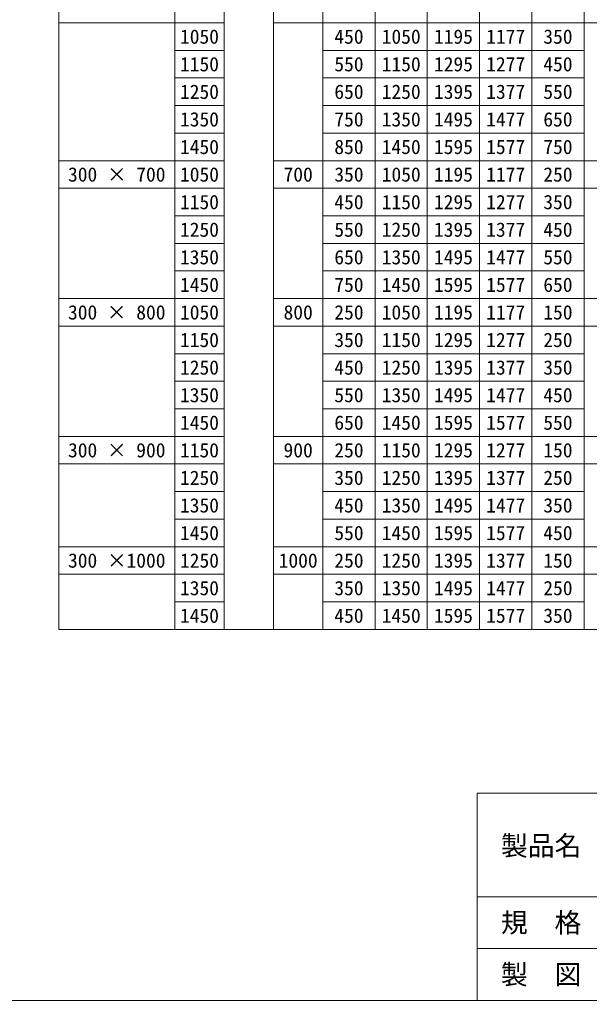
# Model space of a CAD drawing. Units: millimetres, scale not verified. Extents: x -44570 to -19804, y 69050 to 91573.
# Drawn here: x -38211 to -36248, y 75898 to 79277 of the extents above; entities that cross this region are included whole.
import ezdxf
from ezdxf.enums import TextEntityAlignment as Align

# ---------------------------------------------------------------- set-up
doc = ezdxf.new("R2010")
doc.units = ezdxf.units.MM
doc.header["$LTSCALE"] = 30
for name, color, linetype, lineweight in [('DEFPOINTS_3', 8, 'Continuous', 0), ('寸法線', 7, 'Continuous', 9), ('枠', 5, 'Continuous', 5)]:
    doc.layers.add(name, color=color, linetype=linetype, lineweight=lineweight)
doc.styles.add('ＭＳ ゴシック', font='')
doc.styles.get('ＭＳ ゴシック').set_extended_font_data('MS Gothic')

msp = doc.modelspace()

# ---------------------------------------------------------------- linework, layer by layer
at = {"layer": 'DEFPOINTS_3'}
for p, q in [((-38076.12, 79266.23), (-37676.12, 79266.23)), ((-37336.12, 79266.23), (-37166.12, 79266.23)), ((-36266.12, 79266.23), (-34196.12, 79266.23)), ((-38076.12, 78696.23), (-37676.12, 78696.23)), ((-37336.12, 78696.23), (-37166.12, 78696.23)), ((-36266.12, 78696.23), (-34196.12, 78696.23)), ((-38076.12, 78221.23), (-37676.12, 78221.23)), ((-37336.12, 78221.23), (-37166.12, 78221.23)), ((-36266.12, 78221.23), (-34196.12, 78221.23)), ((-38076.12, 77746.23), (-37676.12, 77746.23)), ((-37336.12, 77746.23), (-37166.12, 77746.23)), ((-36266.12, 77746.23), (-34196.12, 77746.23)), ((-38076.12, 77366.23), (-37676.12, 77366.23)), ((-37336.12, 77366.23), (-37166.12, 77366.23)), ((-36266.12, 77366.23), (-34196.12, 77366.23))]:
    msp.add_line(p, q, dxfattribs=at)
at = {"layer": '寸法線', "lineweight": 13}
for p, q in [((-36626.12, 81641.23), (-36626.12, 77176.23)), ((-36446.12, 81641.23), (-36446.12, 77176.23)), ((-36266.12, 81641.23), (-36266.12, 77176.23)), ((-37506.12, 81546.23), (-37506.12, 77176.23)), ((-37336.12, 81546.23), (-37336.12, 77176.23)), ((-36986.12, 80786.23), (-36986.12, 77176.23)), ((-36806.12, 80786.23), (-36806.12, 77176.23)), ((-38076.12, 79361.23), (-38076.12, 79266.23)), ((-37676.12, 79361.23), (-37676.12, 79266.23)), ((-37166.12, 79361.23), (-37166.12, 79171.23)), ((-38076.12, 79266.23), (-38076.12, 78791.23)), ((-37676.12, 79266.23), (-37506.12, 79266.23)), ((-37676.12, 79266.23), (-37676.12, 78791.23)), ((-37166.12, 79266.23), (-36986.12, 79266.23)), ((-36986.12, 79266.23), (-36806.12, 79266.23)), ((-36806.12, 79266.23), (-36266.12, 79266.23)), ((-37676.12, 79171.23), (-37506.12, 79171.23)), ((-37166.12, 79171.23), (-36986.12, 79171.23)), ((-37166.12, 79171.23), (-37166.12, 78791.23)), ((-36986.12, 79171.23), (-36806.12, 79171.23)), ((-36806.12, 79171.23), (-36446.12, 79171.23)), ((-36446.12, 79171.23), (-36266.12, 79171.23)), ((-37676.12, 79076.23), (-37506.12, 79076.23)), ((-37166.12, 79076.23), (-36986.12, 79076.23)), ((-36986.12, 79076.23), (-36806.12, 79076.23)), ((-36806.12, 79076.23), (-36446.12, 79076.23)), ((-36446.12, 79076.23), (-36266.12, 79076.23)), ((-37676.12, 78981.23), (-37506.12, 78981.23)), ((-37166.12, 78981.23), (-36986.12, 78981.23)), ((-36986.12, 78981.23), (-36806.12, 78981.23)), ((-36806.12, 78981.23), (-36446.12, 78981.23)), ((-36446.12, 78981.23), (-36266.12, 78981.23)), ((-37676.12, 78886.23), (-37506.12, 78886.23)), ((-37166.12, 78886.23), (-36986.12, 78886.23)), ((-36986.12, 78886.23), (-36806.12, 78886.23)), ((-36806.12, 78886.23), (-36446.12, 78886.23)), ((-36446.12, 78886.23), (-36266.12, 78886.23)), ((-38076.12, 78791.23), (-37676.12, 78791.23)), ((-38076.12, 78791.23), (-38076.12, 78696.23)), ((-37676.12, 78791.23), (-37506.12, 78791.23)), ((-37676.12, 78791.23), (-37676.12, 78696.23)), ((-37336.12, 78791.23), (-36986.12, 78791.23)), ((-37166.12, 78791.23), (-37166.12, 78601.23)), ((-36986.12, 78791.23), (-36806.12, 78791.23)), ((-36806.12, 78791.23), (-34196.12, 78791.23)), ((-38076.12, 78696.23), (-38076.12, 78316.23)), ((-37676.12, 78696.23), (-37506.12, 78696.23)), ((-37676.12, 78696.23), (-37676.12, 78316.23)), ((-37166.12, 78696.23), (-36986.12, 78696.23)), ((-36986.12, 78696.23), (-36806.12, 78696.23)), ((-36806.12, 78696.23), (-36446.12, 78696.23)), ((-36446.12, 78696.23), (-36266.12, 78696.23)), ((-37676.12, 78601.23), (-37506.12, 78601.23)), ((-37166.12, 78601.23), (-36986.12, 78601.23)), ((-37166.12, 78601.23), (-37166.12, 78316.23)), ((-36986.12, 78601.23), (-36806.12, 78601.23)), ((-36806.12, 78601.23), (-36446.12, 78601.23)), ((-36446.12, 78601.23), (-36266.12, 78601.23)), ((-37676.12, 78506.23), (-37506.12, 78506.23)), ((-37166.12, 78506.23), (-36986.12, 78506.23)), ((-36986.12, 78506.23), (-36806.12, 78506.23)), ((-36806.12, 78506.23), (-36446.12, 78506.23)), ((-36446.12, 78506.23), (-36266.12, 78506.23)), ((-37676.12, 78411.23), (-37506.12, 78411.23)), ((-37166.12, 78411.23), (-36986.12, 78411.23)), ((-36986.12, 78411.23), (-36806.12, 78411.23)), ((-36806.12, 78411.23), (-36446.12, 78411.23)), ((-36446.12, 78411.23), (-36266.12, 78411.23)), ((-38076.12, 78316.23), (-37676.12, 78316.23)), ((-38076.12, 78316.23), (-38076.12, 78221.23)), ((-37676.12, 78316.23), (-37506.12, 78316.23)), ((-37676.12, 78316.23), (-37676.12, 78221.23)), ((-37336.12, 78316.23), (-36986.12, 78316.23)), ((-37166.12, 78316.23), (-37166.12, 78126.23)), ((-36986.12, 78316.23), (-36806.12, 78316.23)), ((-36806.12, 78316.23), (-36446.12, 78316.23)), ((-36446.12, 78316.23), (-36266.12, 78316.23)), ((-36266.12, 78316.23), (-34196.12, 78316.23)), ((-38076.12, 78221.23), (-38076.12, 77841.23)), ((-37676.12, 78221.23), (-37506.12, 78221.23)), ((-37676.12, 78221.23), (-37676.12, 77841.23)), ((-37166.12, 78221.23), (-36986.12, 78221.23)), ((-36986.12, 78221.23), (-36806.12, 78221.23)), ((-36806.12, 78221.23), (-36446.12, 78221.23)), ((-36446.12, 78221.23), (-36266.12, 78221.23)), ((-37676.12, 78126.23), (-37506.12, 78126.23)), ((-37166.12, 78126.23), (-36986.12, 78126.23)), ((-37166.12, 78126.23), (-37166.12, 77841.23)), ((-36986.12, 78126.23), (-36806.12, 78126.23)), ((-36806.12, 78126.23), (-36446.12, 78126.23)), ((-36446.12, 78126.23), (-36266.12, 78126.23)), ((-37676.12, 78031.23), (-37506.12, 78031.23)), ((-37166.12, 78031.23), (-36986.12, 78031.23)), ((-36986.12, 78031.23), (-36806.12, 78031.23)), ((-36806.12, 78031.23), (-36446.12, 78031.23)), ((-36446.12, 78031.23), (-36266.12, 78031.23)), ((-37676.12, 77936.23), (-37506.12, 77936.23)), ((-37166.12, 77936.23), (-36986.12, 77936.23)), ((-36986.12, 77936.23), (-36806.12, 77936.23)), ((-36806.12, 77936.23), (-36446.12, 77936.23)), ((-36446.12, 77936.23), (-36266.12, 77936.23)), ((-38076.12, 77841.23), (-37676.12, 77841.23)), ((-38076.12, 77841.23), (-38076.12, 77746.23)), ((-37676.12, 77841.23), (-37506.12, 77841.23)), ((-37676.12, 77841.23), (-37676.12, 77746.23)), ((-37336.12, 77841.23), (-36986.12, 77841.23)), ((-37166.12, 77841.23), (-37166.12, 77651.23)), ((-36986.12, 77841.23), (-36806.12, 77841.23)), ((-36806.12, 77841.23), (-36446.12, 77841.23)), ((-36446.12, 77841.23), (-36266.12, 77841.23)), ((-36266.12, 77841.23), (-34196.12, 77841.23)), ((-38076.12, 77746.23), (-38076.12, 77461.23)), ((-37676.12, 77746.23), (-37506.12, 77746.23)), ((-37676.12, 77746.23), (-37676.12, 77461.23)), ((-37166.12, 77746.23), (-36986.12, 77746.23)), ((-36986.12, 77746.23), (-36806.12, 77746.23)), ((-36806.12, 77746.23), (-36446.12, 77746.23)), ((-36446.12, 77746.23), (-36266.12, 77746.23)), ((-37676.12, 77651.23), (-37506.12, 77651.23)), ((-37166.12, 77651.23), (-36986.12, 77651.23)), ((-37166.12, 77651.23), (-37166.12, 77461.23)), ((-36986.12, 77651.23), (-36806.12, 77651.23)), ((-36806.12, 77651.23), (-36446.12, 77651.23)), ((-36446.12, 77651.23), (-36266.12, 77651.23)), ((-37676.12, 77556.23), (-37506.12, 77556.23)), ((-37166.12, 77556.23), (-36986.12, 77556.23)), ((-36986.12, 77556.23), (-36806.12, 77556.23)), ((-36806.12, 77556.23), (-36446.12, 77556.23)), ((-36446.12, 77556.23), (-36266.12, 77556.23)), ((-38076.12, 77461.23), (-37676.12, 77461.23)), ((-38076.12, 77461.23), (-38076.12, 77366.23)), ((-37676.12, 77461.23), (-37506.12, 77461.23)), ((-37676.12, 77461.23), (-37676.12, 77366.23)), ((-37336.12, 77461.23), (-36986.12, 77461.23)), ((-37166.12, 77461.23), (-37166.12, 77271.23)), ((-36986.12, 77461.23), (-36806.12, 77461.23)), ((-36806.12, 77461.23), (-36446.12, 77461.23)), ((-36446.12, 77461.23), (-36266.12, 77461.23)), ((-36266.12, 77461.23), (-34196.12, 77461.23)), ((-38076.12, 77366.23), (-38076.12, 77176.23)), ((-37676.12, 77366.23), (-37506.12, 77366.23)), ((-37676.12, 77366.23), (-37676.12, 77176.23)), ((-37166.12, 77366.23), (-36986.12, 77366.23)), ((-36986.12, 77366.23), (-36806.12, 77366.23)), ((-36806.12, 77366.23), (-36446.12, 77366.23)), ((-36446.12, 77366.23), (-36266.12, 77366.23)), ((-37676.12, 77271.23), (-37506.12, 77271.23)), ((-37166.12, 77271.23), (-36986.12, 77271.23)), ((-37166.12, 77271.23), (-37166.12, 77176.23)), ((-36986.12, 77271.23), (-36806.12, 77271.23)), ((-36806.12, 77271.23), (-36446.12, 77271.23)), ((-36446.12, 77271.23), (-36266.12, 77271.23)), ((-38076.12, 77176.23), (-37166.12, 77176.23)), ((-37166.12, 77176.23), (-36986.12, 77176.23)), ((-36986.12, 77176.23), (-36806.12, 77176.23)), ((-36806.12, 77176.23), (-36446.12, 77176.23)), ((-36446.12, 77176.23), (-34196.12, 77176.23))]:
    msp.add_line(p, q, dxfattribs=at)
at = {"layer": '枠', "lineweight": 20}
for p, q in [((-33378.22, 76612.51), (-36634.12, 76612.51)), ((-36634.12, 75898.23), (-36634.12, 76612.51)), ((-33378.22, 76255.37), (-36634.12, 76255.37)), ((-34449.65, 76255.37), (-36634.12, 76255.37)), ((-34449.65, 76076.8), (-36634.12, 76076.8)), ((-43378.22, 75898.23), (-33378.22, 75898.23))]:
    msp.add_line(p, q, dxfattribs=at)

# ---------------------------------------------------------------- texts
at = {"layer": '寸法線', "style": 'ＭＳ ゴシック'}
for s, p in [('1050', (-37591.12, 79218.73)), ('450', (-37076.12, 79218.73)), ('1050', (-36896.12, 79218.73)), ('1195', (-36716.12, 79218.73)), ('1177', (-36536.12, 79218.73)), ('350', (-36356.12, 79218.73)), ('1150', (-37591.12, 79123.73)), ('550', (-37076.12, 79123.73)), ('1150', (-36896.12, 79123.73)), ('1295', (-36716.12, 79123.73)), ('1277', (-36536.12, 79123.73)), ('450', (-36356.12, 79123.73)), ('1250', (-37591.12, 79028.73)), ('650', (-37076.12, 79028.73)), ('1250', (-36896.12, 79028.73)), ('1395', (-36716.12, 79028.73)), ('1377', (-36536.12, 79028.73)), ('550', (-36356.12, 79028.73)), ('1350', (-37591.12, 78933.73)), ('750', (-37076.12, 78933.73)), ('1350', (-36896.12, 78933.73)), ('1495', (-36716.12, 78933.73)), ('1477', (-36536.12, 78933.73)), ('650', (-36356.12, 78933.73)), ('1450', (-37591.12, 78838.73)), ('850', (-37076.12, 78838.73)), ('1450', (-36896.12, 78838.73)), ('1595', (-36716.12, 78838.73)), ('1577', (-36536.12, 78838.73)), ('750', (-36356.12, 78838.73)), ('300 × 700', (-37876.12, 78743.73)), ('1050', (-37591.12, 78743.73)), ('700', (-37251.12, 78743.73)), ('350', (-37076.12, 78743.73)), ('1050', (-36896.12, 78743.73)), ('1195', (-36716.12, 78743.73)), ('1177', (-36536.12, 78743.73)), ('250', (-36356.12, 78743.73)), ('1150', (-37591.12, 78648.73)), ('450', (-37076.12, 78648.73)), ('1150', (-36896.12, 78648.73)), ('1295', (-36716.12, 78648.73)), ('1277', (-36536.12, 78648.73)), ('350', (-36356.12, 78648.73)), ('1250', (-37591.12, 78553.73)), ('550', (-37076.12, 78553.73)), ('1250', (-36896.12, 78553.73)), ('1395', (-36716.12, 78553.73)), ('1377', (-36536.12, 78553.73)), ('450', (-36356.12, 78553.73)), ('1350', (-37591.12, 78458.73)), ('650', (-37076.12, 78458.73)), ('1350', (-36896.12, 78458.73)), ('1495', (-36716.12, 78458.73)), ('1477', (-36536.12, 78458.73)), ('550', (-36356.12, 78458.73)), ('1450', (-37591.12, 78363.73)), ('750', (-37076.12, 78363.73)), ('1450', (-36896.12, 78363.73)), ('1595', (-36716.12, 78363.73)), ('1577', (-36536.12, 78363.73)), ('650', (-36356.12, 78363.73)), ('300 × 800', (-37876.12, 78268.73)), ('1050', (-37591.12, 78268.73)), ('800', (-37251.12, 78268.73)), ('250', (-37076.12, 78268.73)), ('1050', (-36896.12, 78268.73)), ('1195', (-36716.12, 78268.73)), ('1177', (-36536.12, 78268.73)), ('150', (-36356.12, 78268.73)), ('1150', (-37591.12, 78173.73)), ('350', (-37076.12, 78173.73)), ('1150', (-36896.12, 78173.73)), ('1295', (-36716.12, 78173.73)), ('1277', (-36536.12, 78173.73)), ('250', (-36356.12, 78173.73)), ('1250', (-37591.12, 78078.73)), ('450', (-37076.12, 78078.73)), ('1250', (-36896.12, 78078.73)), ('1395', (-36716.12, 78078.73)), ('1377', (-36536.12, 78078.73)), ('350', (-36356.12, 78078.73)), ('1350', (-37591.12, 77983.73)), ('550', (-37076.12, 77983.73)), ('1350', (-36896.12, 77983.73)), ('1495', (-36716.12, 77983.73)), ('1477', (-36536.12, 77983.73)), ('450', (-36356.12, 77983.73)), ('1450', (-37591.12, 77888.73)), ('650', (-37076.12, 77888.73)), ('1450', (-36896.12, 77888.73)), ('1595', (-36716.12, 77888.73)), ('1577', (-36536.12, 77888.73)), ('550', (-36356.12, 77888.73)), ('300 × 900', (-37876.12, 77793.73)), ('1150', (-37591.12, 77793.73)), ('900', (-37251.12, 77793.73)), ('250', (-37076.12, 77793.73)), ('1150', (-36896.12, 77793.73)), ('1295', (-36716.12, 77793.73)), ('1277', (-36536.12, 77793.73)), ('150', (-36356.12, 77793.73)), ('1250', (-37591.12, 77698.73)), ('350', (-37076.12, 77698.73)), ('1250', (-36896.12, 77698.73)), ('1395', (-36716.12, 77698.73)), ('1377', (-36536.12, 77698.73)), ('250', (-36356.12, 77698.73)), ('1350', (-37591.12, 77603.73)), ('450', (-37076.12, 77603.73)), ('1350', (-36896.12, 77603.73)), ('1495', (-36716.12, 77603.73)), ('1477', (-36536.12, 77603.73)), ('350', (-36356.12, 77603.73)), ('1450', (-37591.12, 77508.73)), ('550', (-37076.12, 77508.73)), ('1450', (-36896.12, 77508.73)), ('1595', (-36716.12, 77508.73)), ('1577', (-36536.12, 77508.73)), ('450', (-36356.12, 77508.73)), ('300 ×1000', (-37876.12, 77413.73)), ('1250', (-37591.12, 77413.73)), ('1000', (-37251.12, 77413.73)), ('250', (-37076.12, 77413.73)), ('1250', (-36896.12, 77413.73)), ('1395', (-36716.12, 77413.73)), ('1377', (-36536.12, 77413.73)), ('150', (-36356.12, 77413.73)), ('1350', (-37591.12, 77318.73)), ('350', (-37076.12, 77318.73)), ('1350', (-36896.12, 77318.73)), ('1495', (-36716.12, 77318.73)), ('1477', (-36536.12, 77318.73)), ('250', (-36356.12, 77318.73)), ('1450', (-37591.12, 77223.73)), ('450', (-37076.12, 77223.73)), ('1450', (-36896.12, 77223.73)), ('1595', (-36716.12, 77223.73)), ('1577', (-36536.12, 77223.73)), ('350', (-36356.12, 77223.73))]:
    msp.add_text(s, height=49.37, dxfattribs=at).set_placement(p, align=Align.MIDDLE_CENTER)
at = {"layer": '枠', "color": 7, "style": 'ＭＳ ゴシック'}
for s, p in [('製品名', (-36414.1, 76431.23)), ('規  格', (-36414.1, 76166.08)), ('製\u3000図', (-36414.1, 75987.51))]:
    msp.add_text(s, height=67.82, dxfattribs=at).set_placement(p, align=Align.MIDDLE_CENTER)

doc.saveas('drawing.dxf')
